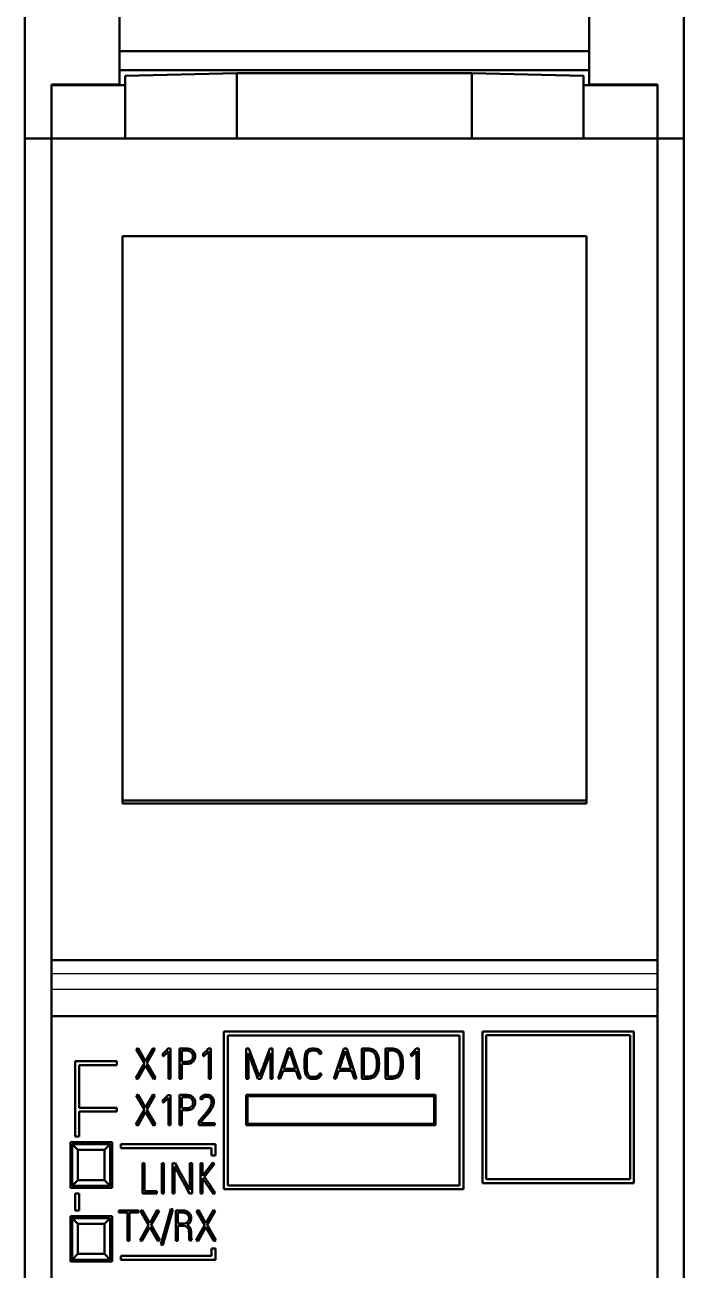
# Model space of a CAD drawing. Header units: millimetres. Extents: x 0 to 841, y 0 to 594.
# Drawn here: x 112.1 to 146.9, y 196.2 to 261.9 of the extents above; entities that cross this region are included whole.
import ezdxf

# ---------------------------------------------------------------- set-up
doc = ezdxf.new("R2010")
doc.units = ezdxf.units.MM
doc.layers.add('1', color=7, linetype='Continuous')

msp = doc.modelspace()

# ---------------------------------------------------------------- linework, layer by layer
at = {"layer": '1', "color": 7, "linetype": 'Continuous', "lineweight": 50}
for p, q in [((117.08, 269.647), (117.08, 260.516)), ((141.88, 269.647), (141.88, 260.516)), ((112.08, 255.916), (112.08, 263.516)), ((146.88, 255.916), (146.88, 263.516)), ((117.08, 260.516), (117.08, 259.516)), ((141.88, 260.516), (117.08, 260.516)), ((141.88, 260.516), (141.88, 259.516)), ((141.88, 259.516), (117.08, 259.516)), ((117.08, 259.516), (117.08, 258.768)), ((117.375, 259.212), (123.275, 259.365)), ((117.375, 255.916), (117.375, 259.212)), ((123.275, 259.365), (123.275, 255.916)), ((135.685, 259.365), (123.275, 259.365)), ((135.685, 255.916), (135.685, 259.365)), ((135.685, 259.365), (141.585, 259.212)), ((141.585, 259.212), (141.585, 255.916)), ((141.88, 259.516), (141.88, 258.768)), ((113.48, 258.768), (113.48, 255.916)), ((117.08, 258.768), (113.48, 258.768)), ((117.375, 258.729), (113.48, 258.729)), ((145.48, 258.729), (141.585, 258.729)), ((145.48, 258.768), (141.88, 258.768)), ((145.48, 258.768), (145.48, 255.916)), ((112.08, 194.792), (112.08, 255.916)), ((113.48, 255.916), (112.08, 255.916)), ((113.48, 212.532), (113.48, 255.916)), ((145.48, 255.916), (113.48, 255.916)), ((145.48, 212.532), (145.48, 255.916)), ((146.88, 255.916), (145.48, 255.916)), ((146.88, 194.792), (146.88, 255.916)), ((117.23, 250.748), (117.23, 220.966)), ((141.73, 250.748), (117.23, 250.748)), ((141.73, 250.748), (141.73, 220.966)), ((117.23, 220.966), (117.23, 220.807)), ((141.73, 220.966), (117.23, 220.966)), ((141.73, 220.966), (141.73, 220.807)), ((141.73, 220.807), (117.23, 220.807)), ((145.48, 212.532), (113.48, 212.532)), ((113.48, 211.807), (113.48, 212.532)), ((145.48, 211.807), (145.48, 212.532)), ((146.88, 212.579), (146.893, 212.579)), ((146.88, 212.12), (146.893, 212.12)), ((113.48, 209.568), (113.48, 210.977)), ((145.48, 209.568), (145.48, 210.977)), ((113.48, 195.716), (113.48, 209.568)), ((145.48, 209.568), (113.48, 209.568)), ((145.48, 195.716), (145.48, 209.568)), ((122.589, 208.756), (122.589, 200.436)), ((135.24, 208.756), (122.589, 208.756)), ((122.789, 208.556), (122.789, 208.556)), ((135.035, 208.556), (122.789, 208.556)), ((122.789, 208.556), (135.035, 208.556)), ((122.789, 200.634), (122.789, 208.556)), ((135.035, 208.556), (135.035, 208.556)), ((135.035, 208.556), (135.035, 200.634)), ((135.24, 200.436), (135.24, 208.756)), ((136.239, 208.761), (136.239, 200.761)), ((144.239, 208.761), (136.239, 208.761)), ((136.439, 208.561), (136.439, 208.561)), ((144.039, 208.561), (136.439, 208.561)), ((136.439, 208.561), (144.039, 208.561)), ((136.439, 200.961), (136.439, 208.561)), ((144.039, 208.561), (144.039, 208.561)), ((144.039, 208.561), (144.039, 200.961)), ((144.239, 200.761), (144.239, 208.761)), ((118.054, 207.89), (117.958, 207.835)), ((118.391, 207.087), (117.958, 207.835)), ((117.958, 207.835), (117.958, 207.835)), ((117.958, 207.835), (118.391, 207.087)), ((118.453, 207.198), (118.054, 207.89)), ((118.846, 207.89), (118.453, 207.198)), ((118.946, 207.835), (118.52, 207.085)), ((118.52, 207.085), (118.946, 207.835)), ((118.946, 207.835), (118.846, 207.89)), ((118.946, 207.835), (118.946, 207.835)), ((119.634, 207.857), (119.618, 207.839)), ((119.774, 207.857), (119.634, 207.857)), ((119.774, 206.263), (119.774, 207.857)), ((120.253, 207.866), (120.253, 206.266)), ((120.366, 207.165), (120.366, 207.753)), ((121.764, 207.857), (121.749, 207.839)), ((121.904, 207.857), (121.764, 207.857)), ((121.904, 206.263), (121.904, 207.857)), ((123.913, 207.866), (123.771, 207.866)), ((123.771, 207.866), (123.771, 206.266)), ((125.158, 207.866), (125.013, 207.866)), ((125.158, 206.266), (125.158, 207.866)), ((125.99, 207.868), (125.46, 206.29)), ((126.132, 207.868), (125.99, 207.868)), ((126.649, 206.29), (126.132, 207.868)), ((128.93, 207.868), (128.4, 206.29)), ((129.073, 207.868), (128.93, 207.868)), ((129.59, 206.29), (129.073, 207.868)), ((130.111, 207.873), (129.867, 207.87)), ((129.867, 207.87), (129.867, 206.277)), ((129.98, 206.381), (129.98, 207.757)), ((131.372, 207.873), (131.128, 207.87)), ((131.128, 207.87), (131.128, 206.277)), ((131.241, 206.381), (131.241, 207.757)), ((132.737, 207.857), (132.721, 207.839)), ((132.876, 207.857), (132.737, 207.857)), ((132.876, 206.263), (132.876, 207.857)), ((116.939, 207.191), (114.739, 207.191)), ((114.739, 207.191), (114.739, 203.211)), ((116.939, 206.991), (116.939, 207.191)), ((119.365, 207.575), (119.352, 207.571)), ((119.352, 207.571), (119.365, 207.575)), ((119.352, 207.571), (119.352, 207.571)), ((119.365, 207.575), (119.365, 207.575)), ((119.365, 207.575), (119.372, 207.462)), ((119.395, 207.466), (119.395, 207.466)), ((119.663, 207.719), (119.663, 206.263)), ((121.074, 207.449), (121.074, 207.449)), ((121.496, 207.575), (121.483, 207.571)), ((121.483, 207.571), (121.496, 207.575)), ((121.483, 207.571), (121.483, 207.571)), ((121.496, 207.575), (121.496, 207.575)), ((121.496, 207.575), (121.503, 207.462)), ((121.526, 207.466), (121.526, 207.466)), ((121.793, 207.719), (121.793, 206.263)), ((123.884, 206.266), (123.884, 207.617)), ((125.045, 207.622), (125.045, 206.266)), ((126.021, 207.605), (126.021, 207.605)), ((126.061, 207.726), (126.061, 207.726)), ((126.849, 207.3), (126.849, 207.3)), ((127.752, 207.588), (127.643, 207.562)), ((127.643, 207.562), (127.752, 207.588)), ((127.643, 207.562), (127.643, 207.562)), ((127.752, 207.588), (127.752, 207.588)), ((128.962, 207.605), (128.962, 207.605)), ((129.002, 207.726), (129.002, 207.726)), ((132.468, 207.575), (132.455, 207.571)), ((132.455, 207.571), (132.468, 207.575)), ((132.455, 207.571), (132.455, 207.571)), ((132.468, 207.575), (132.468, 207.575)), ((132.468, 207.575), (132.475, 207.462)), ((132.498, 207.466), (132.498, 207.466)), ((132.766, 207.719), (132.766, 206.263)), ((114.939, 206.991), (114.939, 206.991)), ((116.939, 206.991), (114.939, 206.991)), ((114.939, 204.733), (114.939, 206.991)), ((114.939, 206.991), (116.939, 206.991)), ((116.939, 206.991), (116.939, 206.991)), ((118.391, 207.087), (117.941, 206.295)), ((118.456, 206.974), (118.038, 206.239)), ((118.038, 206.239), (118.456, 206.974)), ((118.881, 206.239), (118.456, 206.974)), ((118.456, 206.974), (118.881, 206.239)), ((118.456, 206.974), (118.456, 206.974)), ((118.979, 206.295), (118.52, 207.085)), ((120.366, 206.266), (120.366, 207.051)), ((125.713, 206.687), (125.566, 206.255)), ((125.566, 206.255), (125.713, 206.687)), ((126.398, 206.687), (125.713, 206.687)), ((125.713, 206.687), (125.713, 206.687)), ((125.713, 206.687), (126.398, 206.687)), ((126.361, 206.8), (125.75, 206.8)), ((126.398, 206.687), (126.398, 206.687)), ((127.75, 206.519), (127.645, 206.556)), ((127.75, 206.519), (127.75, 206.519)), ((128.653, 206.687), (128.507, 206.255)), ((128.507, 206.255), (128.653, 206.687)), ((129.339, 206.687), (128.653, 206.687)), ((128.653, 206.687), (128.653, 206.687)), ((128.653, 206.687), (129.339, 206.687)), ((129.301, 206.8), (128.691, 206.8)), ((129.339, 206.687), (129.339, 206.687)), ((130.781, 207.038), (130.781, 207.038)), ((132.042, 207.038), (132.042, 207.038)), ((118.038, 206.239), (117.941, 206.295)), ((117.941, 206.295), (117.941, 206.295)), ((117.941, 206.295), (118.038, 206.239)), ((118.038, 206.239), (118.038, 206.239)), ((118.979, 206.295), (118.881, 206.239)), ((118.881, 206.239), (118.979, 206.295)), ((118.881, 206.239), (118.881, 206.239)), ((118.979, 206.295), (118.979, 206.295)), ((119.774, 206.263), (119.663, 206.263)), ((119.663, 206.263), (119.663, 206.263)), ((119.663, 206.263), (119.774, 206.263)), ((119.774, 206.263), (119.774, 206.263)), ((120.253, 206.266), (120.253, 206.266)), ((120.366, 206.266), (120.253, 206.266)), ((120.253, 206.266), (120.366, 206.266)), ((120.366, 206.266), (120.366, 206.266)), ((121.793, 206.263), (121.793, 206.263)), ((121.904, 206.263), (121.793, 206.263)), ((121.793, 206.263), (121.904, 206.263)), ((121.904, 206.263), (121.904, 206.263)), ((123.771, 206.266), (123.771, 206.266)), ((123.884, 206.266), (123.771, 206.266)), ((123.771, 206.266), (123.884, 206.266)), ((123.884, 206.266), (123.884, 206.266)), ((124.541, 206.266), (124.379, 206.266)), ((124.379, 206.266), (124.541, 206.266)), ((124.379, 206.266), (124.379, 206.266)), ((124.541, 206.266), (124.541, 206.266)), ((125.045, 206.266), (125.045, 206.266)), ((125.158, 206.266), (125.045, 206.266)), ((125.045, 206.266), (125.158, 206.266)), ((125.158, 206.266), (125.158, 206.266)), ((125.566, 206.255), (125.46, 206.29)), ((125.46, 206.29), (125.46, 206.29)), ((125.46, 206.29), (125.566, 206.255)), ((125.566, 206.255), (125.566, 206.255)), ((126.649, 206.29), (126.541, 206.255)), ((126.541, 206.255), (126.649, 206.29)), ((126.541, 206.255), (126.541, 206.255)), ((126.649, 206.29), (126.649, 206.29)), ((128.507, 206.255), (128.4, 206.29)), ((128.4, 206.29), (128.4, 206.29)), ((128.4, 206.29), (128.507, 206.255)), ((128.507, 206.255), (128.507, 206.255)), ((129.59, 206.29), (129.481, 206.255)), ((129.481, 206.255), (129.59, 206.29)), ((129.481, 206.255), (129.481, 206.255)), ((129.59, 206.29), (129.59, 206.29)), ((129.961, 206.268), (129.961, 206.268)), ((130.486, 206.334), (130.486, 206.334)), ((131.222, 206.268), (131.222, 206.268)), ((131.747, 206.334), (131.747, 206.334)), ((132.766, 206.263), (132.766, 206.263)), ((132.876, 206.263), (132.766, 206.263)), ((132.766, 206.263), (132.876, 206.263)), ((132.876, 206.263), (132.876, 206.263)), ((118.054, 205.44), (117.958, 205.385)), ((118.391, 204.637), (117.958, 205.385)), ((117.958, 205.385), (117.958, 205.385)), ((117.958, 205.385), (118.391, 204.637)), ((118.453, 204.748), (118.054, 205.44)), ((118.846, 205.44), (118.453, 204.748)), ((118.946, 205.385), (118.52, 204.635)), ((118.52, 204.635), (118.946, 205.385)), ((118.946, 205.385), (118.846, 205.44)), ((118.946, 205.385), (118.946, 205.385)), ((119.365, 205.125), (119.352, 205.121)), ((119.352, 205.121), (119.365, 205.125)), ((119.352, 205.121), (119.352, 205.121)), ((119.365, 205.125), (119.365, 205.125)), ((119.365, 205.125), (119.372, 205.012)), ((119.634, 205.407), (119.618, 205.389)), ((119.774, 205.407), (119.634, 205.407)), ((119.663, 205.269), (119.663, 203.813)), ((119.774, 203.813), (119.774, 205.407)), ((120.253, 205.416), (120.253, 203.816)), ((120.366, 204.715), (120.366, 205.303)), ((121.427, 205.167), (121.327, 205.218)), ((121.327, 205.218), (121.327, 205.218)), ((121.327, 205.218), (121.427, 205.167)), ((121.427, 205.167), (121.427, 205.167)), ((133.769, 205.421), (123.769, 205.421)), ((123.769, 205.421), (123.769, 203.811)), ((123.839, 205.351), (123.839, 205.351)), ((133.699, 205.351), (123.839, 205.351)), ((123.839, 205.351), (133.699, 205.351)), ((123.839, 203.881), (123.839, 205.351)), ((133.699, 205.351), (133.699, 205.351)), ((133.699, 205.351), (133.699, 203.881)), ((133.769, 203.811), (133.769, 205.421)), ((116.939, 204.733), (114.939, 204.733)), ((114.939, 204.535), (114.939, 204.535)), ((116.939, 204.535), (114.939, 204.535)), ((114.939, 204.535), (116.939, 204.535)), ((114.939, 203.211), (114.939, 204.535)), ((116.939, 204.535), (116.939, 204.733)), ((116.939, 204.535), (116.939, 204.535)), ((118.391, 204.637), (117.941, 203.845)), ((118.456, 204.524), (118.038, 203.789)), ((118.038, 203.789), (118.456, 204.524)), ((118.881, 203.789), (118.456, 204.524)), ((118.456, 204.524), (118.881, 203.789)), ((118.456, 204.524), (118.456, 204.524)), ((118.979, 203.845), (118.52, 204.635)), ((119.395, 205.016), (119.395, 205.016)), ((120.366, 203.816), (120.366, 204.601)), ((121.074, 204.999), (121.074, 204.999)), ((122.015, 204.823), (122.015, 204.823)), ((122.053, 205.038), (122.053, 205.038)), ((118.038, 203.789), (117.941, 203.845)), ((117.941, 203.845), (117.941, 203.845)), ((117.941, 203.845), (118.038, 203.789)), ((118.979, 203.845), (118.881, 203.789)), ((118.881, 203.789), (118.979, 203.845)), ((118.979, 203.845), (118.979, 203.845)), ((119.663, 203.813), (119.663, 203.813)), ((119.774, 203.813), (119.663, 203.813)), ((119.663, 203.813), (119.774, 203.813)), ((119.774, 203.813), (119.774, 203.813)), ((120.366, 203.816), (120.253, 203.816)), ((120.253, 203.816), (120.253, 203.816)), ((120.253, 203.816), (120.366, 203.816)), ((120.366, 203.816), (120.366, 203.816)), ((121.28, 204.035), (121.267, 204.02)), ((121.267, 204.02), (121.267, 203.816)), ((121.267, 203.816), (121.267, 203.816)), ((122.119, 203.816), (121.267, 203.816)), ((121.267, 203.816), (122.119, 203.816)), ((121.378, 203.927), (121.378, 203.98)), ((122.119, 203.927), (121.378, 203.927)), ((122.119, 203.816), (122.119, 203.927)), ((122.119, 203.816), (122.119, 203.816)), ((133.769, 203.811), (123.769, 203.811)), ((123.769, 203.811), (123.769, 203.811)), ((123.769, 203.811), (133.769, 203.811)), ((133.699, 203.881), (123.839, 203.881)), ((133.769, 203.811), (133.769, 203.811)), ((114.739, 203.211), (114.739, 203.211)), ((114.939, 203.211), (114.739, 203.211)), ((114.739, 203.211), (114.939, 203.211)), ((114.939, 203.211), (114.939, 203.211)), ((118.038, 203.789), (118.038, 203.789)), ((118.881, 203.789), (118.881, 203.789)), ((114.48, 202.916), (116.68, 202.916)), ((114.48, 200.516), (114.48, 202.916)), ((114.58, 200.616), (114.58, 202.816)), ((116.58, 202.816), (114.58, 202.816)), ((114.58, 202.816), (114.88, 202.516)), ((114.88, 202.516), (114.88, 200.916)), ((114.88, 202.516), (116.28, 202.516)), ((116.28, 202.516), (116.58, 202.816)), ((116.28, 200.916), (116.28, 202.516)), ((116.58, 202.816), (116.58, 200.616)), ((116.68, 202.916), (116.68, 200.516)), ((122.139, 202.821), (117.139, 202.821)), ((117.139, 202.821), (117.139, 202.611)), ((117.139, 202.611), (117.139, 202.611)), ((121.94, 202.611), (117.139, 202.611)), ((117.139, 202.611), (121.94, 202.611)), ((121.94, 202.611), (121.94, 202.611)), ((121.94, 202.611), (121.94, 202.214)), ((122.139, 202.214), (122.139, 202.821)), ((122.01, 201.845), (121.466, 201.137)), ((122.139, 202.214), (121.94, 202.214)), ((121.94, 202.214), (121.94, 202.214)), ((121.94, 202.214), (122.139, 202.214)), ((122.099, 201.778), (122.01, 201.845)), ((122.139, 202.214), (122.139, 202.214)), ((118.291, 201.813), (118.291, 200.216)), ((118.404, 201.813), (118.291, 201.813)), ((118.404, 200.329), (118.404, 201.813)), ((119.416, 201.811), (119.305, 201.811)), ((119.305, 201.811), (119.305, 200.216)), ((119.416, 200.216), (119.416, 201.811)), ((120.013, 201.816), (119.869, 201.816)), ((119.869, 201.816), (119.869, 200.216)), ((119.979, 200.216), (119.979, 201.636)), ((120.909, 201.816), (120.796, 201.816)), ((120.796, 201.816), (120.796, 200.4)), ((120.909, 200.216), (120.909, 201.816)), ((121.466, 201.811), (121.353, 201.811)), ((121.353, 201.811), (121.353, 200.216)), ((121.466, 201.137), (121.466, 201.811)), ((122.099, 201.778), (121.566, 201.081)), ((121.566, 201.081), (122.099, 201.778)), ((122.099, 201.778), (122.099, 201.778)), ((114.88, 200.916), (114.58, 200.616)), ((116.58, 200.616), (114.58, 200.616)), ((114.88, 200.916), (116.28, 200.916)), ((116.58, 200.616), (116.28, 200.916)), ((121.466, 200.216), (121.466, 201.026)), ((122.034, 200.183), (121.466, 201.026)), ((121.466, 201.026), (122.034, 200.183)), ((121.466, 201.026), (121.466, 201.026)), ((135.035, 200.634), (122.789, 200.634)), ((136.239, 200.761), (136.239, 200.761)), ((144.239, 200.761), (136.239, 200.761)), ((136.239, 200.761), (144.239, 200.761)), ((144.039, 200.961), (136.439, 200.961)), ((144.239, 200.761), (144.239, 200.761)), ((116.68, 200.516), (114.48, 200.516)), ((114.939, 200.215), (114.739, 200.215)), ((114.739, 200.215), (114.739, 199.316)), ((114.939, 199.316), (114.939, 200.215)), ((118.291, 200.216), (118.291, 200.216)), ((119.039, 200.216), (118.291, 200.216)), ((118.291, 200.216), (119.039, 200.216)), ((119.039, 200.329), (118.404, 200.329)), ((119.039, 200.216), (119.039, 200.329)), ((119.039, 200.216), (119.039, 200.216)), ((119.416, 200.216), (119.305, 200.216)), ((119.305, 200.216), (119.416, 200.216)), ((119.305, 200.216), (119.305, 200.216)), ((119.416, 200.216), (119.416, 200.216)), ((119.979, 200.216), (119.869, 200.216)), ((119.869, 200.216), (119.869, 200.216)), ((119.869, 200.216), (119.979, 200.216)), ((119.979, 200.216), (119.979, 200.216)), ((120.909, 200.216), (120.77, 200.216)), ((120.77, 200.216), (120.909, 200.216)), ((120.77, 200.216), (120.77, 200.216)), ((120.909, 200.216), (120.909, 200.216)), ((121.353, 200.216), (121.353, 200.216)), ((121.466, 200.216), (121.353, 200.216)), ((121.353, 200.216), (121.466, 200.216)), ((121.466, 200.216), (121.466, 200.216)), ((122.127, 200.247), (122.034, 200.183)), ((122.034, 200.183), (122.127, 200.247)), ((122.034, 200.183), (122.034, 200.183)), ((122.127, 200.247), (122.127, 200.247)), ((135.24, 200.436), (122.589, 200.436)), ((122.589, 200.436), (135.24, 200.436)), ((122.589, 200.436), (122.589, 200.436)), ((135.24, 200.436), (135.24, 200.436)), ((114.939, 199.316), (114.739, 199.316)), ((114.739, 199.316), (114.939, 199.316)), ((114.739, 199.316), (114.739, 199.316)), ((114.939, 199.316), (114.939, 199.316)), ((118.086, 199.313), (117.041, 199.313)), ((117.041, 199.313), (117.041, 199.2)), ((118.086, 199.2), (118.086, 199.313)), ((118.275, 199.34), (118.179, 199.285)), ((118.612, 198.537), (118.179, 199.285)), ((118.179, 199.285), (118.179, 199.285)), ((118.179, 199.285), (118.612, 198.537)), ((118.674, 198.648), (118.275, 199.34)), ((119.067, 199.34), (118.674, 198.648)), ((119.167, 199.285), (118.741, 198.535)), ((118.741, 198.535), (119.167, 199.285)), ((119.167, 199.285), (119.067, 199.34)), ((119.167, 199.285), (119.167, 199.285)), ((119.793, 199.393), (119.253, 197.518)), ((119.901, 199.362), (119.362, 197.487)), ((119.362, 197.487), (119.901, 199.362)), ((119.901, 199.362), (119.793, 199.393)), ((119.901, 199.362), (119.901, 199.362)), ((120.043, 199.316), (120.043, 197.716)), ((120.156, 198.617), (120.156, 199.203)), ((121.24, 199.34), (121.144, 199.285)), ((121.577, 198.537), (121.144, 199.285)), ((121.144, 199.285), (121.144, 199.285)), ((121.144, 199.285), (121.577, 198.537)), ((121.639, 198.648), (121.24, 199.34)), ((122.032, 199.34), (121.639, 198.648)), ((122.132, 199.285), (121.706, 198.535)), ((121.706, 198.535), (122.132, 199.285)), ((122.132, 199.285), (122.032, 199.34)), ((122.132, 199.285), (122.132, 199.285)), ((114.48, 196.616), (114.48, 199.016)), ((114.48, 199.016), (116.68, 199.016)), ((114.58, 196.716), (114.58, 198.916)), ((116.58, 198.916), (114.58, 198.916)), ((114.58, 198.916), (114.88, 198.616)), ((114.88, 198.616), (114.88, 197.016)), ((114.88, 198.616), (116.28, 198.616)), ((116.28, 198.616), (116.58, 198.916)), ((116.28, 197.016), (116.28, 198.616)), ((116.58, 198.916), (116.58, 196.716)), ((116.68, 199.016), (116.68, 196.616)), ((117.498, 199.2), (117.041, 199.2)), ((117.041, 199.2), (117.041, 199.2)), ((117.041, 199.2), (117.498, 199.2)), ((117.498, 199.2), (117.498, 199.2)), ((117.498, 199.2), (117.498, 197.716)), ((117.611, 199.2), (117.611, 199.2)), ((118.086, 199.2), (117.611, 199.2)), ((117.611, 199.2), (118.086, 199.2)), ((117.611, 197.716), (117.611, 199.2)), ((118.086, 199.2), (118.086, 199.2)), ((120.864, 198.901), (120.864, 198.901)), ((118.612, 198.537), (118.161, 197.745)), ((118.676, 198.424), (118.259, 197.689)), ((118.259, 197.689), (118.676, 198.424)), ((119.102, 197.689), (118.676, 198.424)), ((118.676, 198.424), (119.102, 197.689)), ((118.676, 198.424), (118.676, 198.424)), ((119.2, 197.745), (118.741, 198.535)), ((120.156, 197.716), (120.156, 198.504)), ((120.751, 197.964), (120.749, 197.944)), ((120.749, 197.944), (120.749, 197.944)), ((120.862, 198.038), (120.862, 198.038)), ((121.577, 198.537), (121.126, 197.745)), ((121.641, 198.424), (121.224, 197.689)), ((121.224, 197.689), (121.641, 198.424)), ((122.067, 197.689), (121.641, 198.424)), ((121.641, 198.424), (121.641, 198.424)), ((121.641, 198.424), (122.067, 197.689)), ((122.165, 197.745), (121.706, 198.535)), ((117.498, 197.716), (117.498, 197.716)), ((117.611, 197.716), (117.498, 197.716)), ((117.498, 197.716), (117.611, 197.716)), ((117.611, 197.716), (117.611, 197.716)), ((118.259, 197.689), (118.161, 197.745)), ((118.161, 197.745), (118.161, 197.745)), ((118.161, 197.745), (118.259, 197.689)), ((118.259, 197.689), (118.259, 197.689)), ((119.2, 197.745), (119.102, 197.689)), ((119.102, 197.689), (119.2, 197.745)), ((119.102, 197.689), (119.102, 197.689)), ((119.2, 197.745), (119.2, 197.745)), ((119.362, 197.487), (119.253, 197.518)), ((119.253, 197.518), (119.362, 197.487)), ((119.253, 197.518), (119.253, 197.518)), ((119.362, 197.487), (119.362, 197.487)), ((120.043, 197.716), (120.043, 197.716)), ((120.156, 197.716), (120.043, 197.716)), ((120.043, 197.716), (120.156, 197.716)), ((120.156, 197.716), (120.156, 197.716)), ((120.898, 197.745), (120.793, 197.705)), ((120.793, 197.705), (120.898, 197.745)), ((120.793, 197.705), (120.793, 197.705)), ((120.898, 197.745), (120.898, 197.745)), ((121.224, 197.689), (121.126, 197.745)), ((121.126, 197.745), (121.126, 197.745)), ((121.126, 197.745), (121.224, 197.689)), ((121.224, 197.689), (121.224, 197.689)), ((122.139, 197.311), (121.939, 197.311)), ((121.939, 197.311), (121.939, 196.917)), ((122.165, 197.745), (122.067, 197.689)), ((122.067, 197.689), (122.165, 197.745)), ((122.067, 197.689), (122.067, 197.689)), ((122.139, 196.713), (122.139, 197.311)), ((122.165, 197.745), (122.165, 197.745)), ((116.68, 196.616), (114.48, 196.616)), ((114.88, 197.016), (114.58, 196.716)), ((116.58, 196.716), (114.58, 196.716)), ((114.88, 197.016), (116.28, 197.016)), ((116.58, 196.716), (116.28, 197.016)), ((121.939, 196.917), (117.139, 196.917)), ((117.139, 196.917), (117.139, 196.713)), ((117.139, 196.713), (117.139, 196.713)), ((122.139, 196.713), (117.139, 196.713)), ((117.139, 196.713), (122.139, 196.713)), ((122.139, 196.713), (122.139, 196.713))]:
    msp.add_line(p, q, dxfattribs=at)
at = {"layer": '1', "color": 7, "linetype": 'Continuous', "lineweight": 25}
for p, q in [((145.48, 211.807), (113.48, 211.807)), ((145.48, 210.977), (113.48, 210.977))]:
    msp.add_line(p, q, dxfattribs=at)
at = {"layer": '1', "color": 7, "linetype": 'Continuous', "lineweight": 50}
for points in [[(113.48, 210.977), (113.48, 211.615), (113.48, 211.807)], [(145.48, 210.977), (145.48, 211.615), (145.48, 211.807)]]:
    msp.add_rational_spline(points, [0.553573576315, 0.446426423685, 0.553573576315], degree=2, dxfattribs=at)
for points, knots in [([(119.618, 207.839), (119.592, 207.809), (119.564, 207.78), (119.508, 207.719), (119.482, 207.691), (119.433, 207.641), (119.411, 207.62), (119.373, 207.586), (119.36, 207.575), (119.352, 207.571)], [0, 0, 0, 0, 0.246301, 0.246301, 0.49535, 0.49535, 0.747675, 0.747675, 1, 1, 1, 1]), ([(120.818, 207.829), (120.761, 207.853), (120.696, 207.866), (120.499, 207.866), (120.376, 207.866), (120.253, 207.866)], [0, 0, 0, 0, 0.376445, 0.376445, 1, 1, 1, 1]), ([(120.366, 207.051), (120.451, 207.051), (120.536, 207.051), (120.762, 207.051), (120.875, 207.092), (120.997, 207.21), (121.026, 207.253), (121.065, 207.347), (121.074, 207.397), (121.074, 207.5), (121.065, 207.551), (121.026, 207.65), (120.998, 207.694), (120.922, 207.773), (120.875, 207.805), (120.818, 207.829)], [0, 0, 0, 0, 0.155477, 0.155477, 0.412756, 0.412756, 0.530021, 0.530021, 0.647981, 0.647981, 0.765204, 0.765204, 0.883097, 0.883097, 1, 1, 1, 1]), ([(120.366, 207.753), (120.451, 207.753), (120.536, 207.753), (120.678, 207.753), (120.727, 207.744), (120.811, 207.708), (120.847, 207.685), (120.905, 207.627), (120.926, 207.595), (120.954, 207.522), (120.961, 207.485), (120.961, 207.413), (120.955, 207.378), (120.928, 207.31), (120.907, 207.28), (120.851, 207.227), (120.816, 207.205), (120.731, 207.173), (120.681, 207.165), (120.536, 207.165), (120.451, 207.165), (120.366, 207.165)], [0, 0, 0, 0, 0.138437, 0.138437, 0.229965, 0.229965, 0.322093, 0.322093, 0.414221, 0.414221, 0.507071, 0.507071, 0.597457, 0.597457, 0.688595, 0.688595, 0.779179, 0.779179, 0.869764, 0.869764, 1, 1, 1, 1]), ([(120.961, 207.449), (120.961, 207.486), (120.954, 207.522), (120.926, 207.595), (120.905, 207.627), (120.847, 207.685), (120.811, 207.708), (120.727, 207.744), (120.678, 207.753), (120.536, 207.753), (120.451, 207.753), (120.366, 207.753)], [0, 0, 0, 0, 0.182441, 0.182441, 0.364277, 0.364277, 0.546113, 0.546113, 0.726763, 0.726763, 1, 1, 1, 1]), ([(121.749, 207.839), (121.722, 207.809), (121.695, 207.78), (121.639, 207.719), (121.613, 207.691), (121.564, 207.641), (121.542, 207.62), (121.503, 207.586), (121.49, 207.575), (121.483, 207.571)], [0, 0, 0, 0, 0.246301, 0.246301, 0.49535, 0.49535, 0.747675, 0.747675, 1, 1, 1, 1]), ([(125.013, 207.866), (124.916, 207.599), (124.827, 207.361), (124.713, 207.057), (124.68, 206.967), (124.615, 206.791), (124.585, 206.712), (124.532, 206.57), (124.51, 206.51), (124.476, 206.416), (124.466, 206.388), (124.463, 206.379)], [0, 0, 0, 0, 0.366939, 0.366939, 0.5256, 0.5256, 0.683745, 0.683745, 0.842527, 0.842527, 1, 1, 1, 1]), ([(127.645, 206.556), (127.631, 206.513), (127.611, 206.479), (127.564, 206.429), (127.539, 206.41), (127.484, 206.383), (127.455, 206.375), (127.396, 206.367), (127.368, 206.365), (127.298, 206.365), (127.254, 206.368), (127.164, 206.378), (127.123, 206.397), (127.049, 206.462), (127.019, 206.513), (126.974, 206.653), (126.962, 206.751), (126.962, 207.019), (126.962, 207.159), (126.962, 207.4), (126.971, 207.481), (127.008, 207.602), (127.034, 207.649), (127.102, 207.714), (127.143, 207.735), (127.238, 207.756), (127.29, 207.761), (127.435, 207.761), (127.502, 207.745), (127.595, 207.682), (127.627, 207.631), (127.643, 207.562)], [0, 0, 0, 0, 0.047502, 0.047502, 0.095003, 0.095003, 0.142505, 0.142505, 0.190007, 0.190007, 0.266473, 0.266473, 0.342939, 0.342939, 0.419026, 0.419026, 0.49522, 0.49522, 0.579253, 0.579253, 0.639314, 0.639314, 0.699374, 0.699374, 0.759136, 0.759136, 0.81929, 0.81929, 0.90986, 0.90986, 1, 1, 1, 1]), ([(127.752, 207.588), (127.709, 207.779), (127.574, 207.874), (127.178, 207.874), (127.052, 207.829), (126.971, 207.739)], [0, 0, 0, 0, 0.57096, 0.57096, 1, 1, 1, 1]), ([(129.98, 207.757), (130.039, 207.757), (130.097, 207.757), (130.195, 207.757), (130.235, 207.755), (130.311, 207.748), (130.345, 207.741), (130.375, 207.73)], [0, 0, 0, 0, 0.421983, 0.421983, 0.710873, 0.710873, 1, 1, 1, 1]), ([(130.375, 207.73), (130.345, 207.741), (130.311, 207.748), (130.235, 207.755), (130.195, 207.757), (130.097, 207.757), (130.039, 207.757), (129.98, 207.757)], [0, 0, 0, 0, 0.289127, 0.289127, 0.578017, 0.578017, 1, 1, 1, 1]), ([(130.486, 206.334), (130.541, 206.36), (130.587, 206.398), (130.662, 206.5), (130.693, 206.558), (130.739, 206.688), (130.755, 206.757), (130.776, 206.9), (130.781, 206.97), (130.781, 207.072), (130.78, 207.112), (130.777, 207.205), (130.773, 207.255), (130.76, 207.358), (130.749, 207.411), (130.72, 207.519), (130.699, 207.57), (130.644, 207.666), (130.609, 207.71), (130.525, 207.786), (130.473, 207.816), (130.368, 207.851), (130.32, 207.861), (130.267, 207.866)], [0, 0, 0, 0, 0.13708, 0.13708, 0.27416, 0.27416, 0.411026, 0.411026, 0.548501, 0.548501, 0.616583, 0.616583, 0.684179, 0.684179, 0.751412, 0.751412, 0.818749, 0.818749, 0.886085, 0.886085, 0.953398, 0.953398, 1, 1, 1, 1]), ([(131.241, 207.757), (131.299, 207.757), (131.358, 207.757), (131.456, 207.757), (131.495, 207.755), (131.572, 207.748), (131.606, 207.741), (131.636, 207.73)], [0, 0, 0, 0, 0.421983, 0.421983, 0.710873, 0.710873, 1, 1, 1, 1]), ([(131.636, 207.73), (131.606, 207.741), (131.572, 207.748), (131.495, 207.755), (131.456, 207.757), (131.358, 207.757), (131.299, 207.757), (131.241, 207.757)], [0, 0, 0, 0, 0.289127, 0.289127, 0.578017, 0.578017, 1, 1, 1, 1]), ([(131.747, 206.334), (131.801, 206.36), (131.848, 206.398), (131.923, 206.5), (131.953, 206.558), (131.999, 206.688), (132.016, 206.757), (132.037, 206.9), (132.042, 206.97), (132.042, 207.072), (132.041, 207.112), (132.038, 207.205), (132.034, 207.255), (132.021, 207.358), (132.01, 207.411), (131.981, 207.519), (131.959, 207.57), (131.905, 207.666), (131.87, 207.71), (131.785, 207.786), (131.733, 207.816), (131.628, 207.851), (131.581, 207.861), (131.528, 207.866)], [0, 0, 0, 0, 0.13708, 0.13708, 0.27416, 0.27416, 0.411026, 0.411026, 0.548501, 0.548501, 0.616583, 0.616583, 0.684179, 0.684179, 0.751412, 0.751412, 0.818749, 0.818749, 0.886085, 0.886085, 0.953398, 0.953398, 1, 1, 1, 1]), ([(132.721, 207.839), (132.695, 207.809), (132.667, 207.78), (132.611, 207.719), (132.585, 207.691), (132.536, 207.641), (132.514, 207.62), (132.476, 207.586), (132.462, 207.575), (132.455, 207.571)], [0, 0, 0, 0, 0.246301, 0.246301, 0.49535, 0.49535, 0.747675, 0.747675, 1, 1, 1, 1]), ([(119.395, 207.466), (119.405, 207.469), (119.42, 207.479), (119.462, 207.513), (119.489, 207.539), (119.559, 207.609), (119.605, 207.657), (119.663, 207.719)], [0, 0, 0, 0, 0.329547, 0.329547, 0.664773, 0.664773, 1, 1, 1, 1]), ([(121.526, 207.466), (121.536, 207.469), (121.551, 207.479), (121.592, 207.513), (121.62, 207.539), (121.689, 207.609), (121.736, 207.657), (121.793, 207.719)], [0, 0, 0, 0, 0.329547, 0.329547, 0.664773, 0.664773, 1, 1, 1, 1]), ([(123.884, 207.617), (123.895, 207.583), (123.912, 207.538), (123.953, 207.425), (123.977, 207.363), (124.028, 207.224), (124.055, 207.15), (124.112, 206.995), (124.14, 206.918), (124.234, 206.664), (124.303, 206.471), (124.379, 206.266)], [0, 0, 0, 0, 0.156708, 0.156708, 0.313709, 0.313709, 0.47095, 0.47095, 0.627981, 0.627981, 1, 1, 1, 1]), ([(124.463, 206.379), (124.458, 206.388), (124.447, 206.416), (124.412, 206.511), (124.39, 206.57), (124.337, 206.712), (124.307, 206.791), (124.242, 206.967), (124.209, 207.057), (124.177, 207.149)], [0, 0, 0, 0, 0.248747, 0.248747, 0.499563, 0.499563, 0.749374, 0.749374, 1, 1, 1, 1]), ([(124.541, 206.266), (124.618, 206.474), (124.69, 206.668), (124.784, 206.924), (124.813, 207.001), (124.87, 207.157), (124.898, 207.23), (124.95, 207.369), (124.973, 207.432), (125.016, 207.545), (125.033, 207.589), (125.045, 207.622)], [0, 0, 0, 0, 0.368444, 0.368444, 0.526172, 0.526172, 0.684115, 0.684115, 0.842057, 0.842057, 1, 1, 1, 1]), ([(124.908, 207.259), (124.887, 207.202), (124.865, 207.142), (124.813, 207.001), (124.784, 206.924), (124.69, 206.668), (124.618, 206.474), (124.541, 206.266)], [0, 0, 0, 0, 0.194975, 0.194975, 0.436293, 0.436293, 1, 1, 1, 1]), ([(125.75, 206.8), (125.783, 206.898), (125.816, 206.997), (125.884, 207.2), (125.916, 207.294), (125.975, 207.467), (126, 207.542), (126.021, 207.605)], [0, 0, 0, 0, 0.332745, 0.332745, 0.665812, 0.665812, 1, 1, 1, 1]), ([(126.061, 207.726), (126.067, 207.708), (126.08, 207.668), (126.12, 207.542), (126.144, 207.467), (126.2, 207.294), (126.231, 207.2), (126.298, 206.998), (126.33, 206.898), (126.361, 206.8)], [0, 0, 0, 0, 0.249187, 0.249187, 0.49992, 0.49992, 0.750079, 0.750079, 1, 1, 1, 1]), ([(126.971, 207.739), (126.889, 207.649), (126.849, 207.502), (126.849, 207.159), (126.849, 207.019), (126.849, 206.774), (126.857, 206.687), (126.888, 206.545), (126.909, 206.486), (126.962, 206.393), (126.992, 206.358), (127.06, 206.309), (127.095, 206.291), (127.168, 206.267), (127.204, 206.26), (127.277, 206.256), (127.31, 206.255), (127.552, 206.255), (127.687, 206.343), (127.75, 206.519)], [0, 0, 0, 0, 0.120845, 0.120845, 0.204705, 0.204705, 0.266582, 0.266582, 0.328671, 0.328671, 0.39076, 0.39076, 0.45285, 0.45285, 0.515445, 0.515445, 0.577484, 0.577484, 1, 1, 1, 1]), ([(128.691, 206.8), (128.723, 206.898), (128.757, 206.997), (128.825, 207.2), (128.857, 207.294), (128.916, 207.467), (128.941, 207.542), (128.962, 207.605)], [0, 0, 0, 0, 0.332745, 0.332745, 0.665812, 0.665812, 1, 1, 1, 1]), ([(129.002, 207.726), (129.008, 207.708), (129.021, 207.668), (129.06, 207.542), (129.085, 207.467), (129.14, 207.294), (129.171, 207.2), (129.238, 206.998), (129.27, 206.898), (129.301, 206.8)], [0, 0, 0, 0, 0.249187, 0.249187, 0.49992, 0.49992, 0.750079, 0.750079, 1, 1, 1, 1]), ([(130.375, 207.73), (130.442, 207.708), (130.494, 207.673), (130.571, 207.575), (130.601, 207.519), (130.642, 207.39), (130.656, 207.321), (130.667, 207.175), (130.67, 207.103), (130.67, 206.971), (130.666, 206.909), (130.648, 206.783), (130.634, 206.724), (130.598, 206.615), (130.573, 206.567), (130.514, 206.486), (130.479, 206.456), (130.439, 206.436)], [0, 0, 0, 0, 0.132874, 0.132874, 0.265318, 0.265318, 0.397762, 0.397762, 0.530206, 0.530206, 0.648415, 0.648415, 0.766026, 0.766026, 0.883013, 0.883013, 1, 1, 1, 1]), ([(131.636, 207.73), (131.702, 207.708), (131.755, 207.673), (131.832, 207.575), (131.861, 207.519), (131.903, 207.39), (131.916, 207.321), (131.928, 207.175), (131.931, 207.103), (131.931, 206.971), (131.926, 206.909), (131.909, 206.783), (131.895, 206.724), (131.858, 206.615), (131.834, 206.567), (131.775, 206.486), (131.74, 206.456), (131.7, 206.436)], [0, 0, 0, 0, 0.132874, 0.132874, 0.265318, 0.265318, 0.397762, 0.397762, 0.530206, 0.530206, 0.648415, 0.648415, 0.766026, 0.766026, 0.883013, 0.883013, 1, 1, 1, 1]), ([(132.498, 207.466), (132.508, 207.469), (132.523, 207.479), (132.564, 207.513), (132.592, 207.539), (132.662, 207.609), (132.708, 207.657), (132.766, 207.719)], [0, 0, 0, 0, 0.329547, 0.329547, 0.664773, 0.664773, 1, 1, 1, 1]), ([(126.541, 206.255), (126.529, 206.293), (126.514, 206.335), (126.485, 206.419), (126.47, 206.465), (126.436, 206.568), (126.418, 206.625), (126.398, 206.687)], [0, 0, 0, 0, 0.373864, 0.373864, 0.686045, 0.686045, 1, 1, 1, 1]), ([(126.398, 206.687), (126.418, 206.625), (126.436, 206.568), (126.47, 206.465), (126.485, 206.419), (126.514, 206.335), (126.529, 206.293), (126.541, 206.255)], [0, 0, 0, 0, 0.313955, 0.313955, 0.626136, 0.626136, 1, 1, 1, 1]), ([(129.481, 206.255), (129.469, 206.293), (129.455, 206.335), (129.426, 206.419), (129.41, 206.465), (129.376, 206.568), (129.358, 206.625), (129.339, 206.687)], [0, 0, 0, 0, 0.373864, 0.373864, 0.686045, 0.686045, 1, 1, 1, 1]), ([(129.339, 206.687), (129.358, 206.625), (129.376, 206.568), (129.41, 206.465), (129.426, 206.419), (129.455, 206.335), (129.469, 206.293), (129.481, 206.255)], [0, 0, 0, 0, 0.313955, 0.313955, 0.626136, 0.626136, 1, 1, 1, 1]), ([(130.486, 206.334), (130.455, 206.32), (130.422, 206.308), (130.351, 206.29), (130.315, 206.283), (130.244, 206.273), (130.209, 206.269), (130.139, 206.264), (130.107, 206.263), (130.033, 206.263), (129.994, 206.265), (129.961, 206.268)], [0, 0, 0, 0, 0.180966, 0.180966, 0.361933, 0.361933, 0.544524, 0.544524, 0.727116, 0.727116, 1, 1, 1, 1]), ([(129.961, 206.268), (129.994, 206.265), (130.033, 206.263), (130.107, 206.263), (130.139, 206.264), (130.209, 206.269), (130.244, 206.273), (130.315, 206.283), (130.351, 206.29), (130.422, 206.308), (130.455, 206.32), (130.486, 206.334)], [0, 0, 0, 0, 0.272884, 0.272884, 0.455476, 0.455476, 0.638067, 0.638067, 0.819034, 0.819034, 1, 1, 1, 1]), ([(130.172, 206.381), (130.142, 206.379), (130.113, 206.379), (130.066, 206.379), (130.046, 206.379), (130.009, 206.379), (129.993, 206.379), (129.98, 206.381)], [0, 0, 0, 0, 0.390476, 0.390476, 0.695238, 0.695238, 1, 1, 1, 1]), ([(130.355, 206.408), (130.326, 206.4), (130.295, 206.394), (130.233, 206.385), (130.202, 206.382), (130.172, 206.381)], [0, 0, 0, 0, 0.497437, 0.497437, 1, 1, 1, 1]), ([(131.747, 206.334), (131.716, 206.32), (131.682, 206.308), (131.611, 206.29), (131.576, 206.283), (131.505, 206.273), (131.47, 206.269), (131.4, 206.264), (131.368, 206.263), (131.294, 206.263), (131.255, 206.265), (131.222, 206.268)], [0, 0, 0, 0, 0.180966, 0.180966, 0.361933, 0.361933, 0.544524, 0.544524, 0.727116, 0.727116, 1, 1, 1, 1]), ([(131.222, 206.268), (131.255, 206.265), (131.294, 206.263), (131.368, 206.263), (131.4, 206.264), (131.47, 206.269), (131.505, 206.273), (131.576, 206.283), (131.611, 206.29), (131.682, 206.308), (131.716, 206.32), (131.747, 206.334)], [0, 0, 0, 0, 0.272884, 0.272884, 0.455476, 0.455476, 0.638067, 0.638067, 0.819034, 0.819034, 1, 1, 1, 1]), ([(131.433, 206.381), (131.402, 206.379), (131.374, 206.379), (131.327, 206.379), (131.307, 206.379), (131.27, 206.379), (131.254, 206.379), (131.241, 206.381)], [0, 0, 0, 0, 0.390476, 0.390476, 0.695238, 0.695238, 1, 1, 1, 1]), ([(131.616, 206.408), (131.586, 206.4), (131.556, 206.394), (131.494, 206.385), (131.463, 206.382), (131.433, 206.381)], [0, 0, 0, 0, 0.497437, 0.497437, 1, 1, 1, 1]), ([(119.618, 205.389), (119.592, 205.359), (119.564, 205.33), (119.508, 205.269), (119.482, 205.241), (119.433, 205.191), (119.411, 205.17), (119.373, 205.136), (119.36, 205.125), (119.352, 205.121)], [0, 0, 0, 0, 0.246301, 0.246301, 0.49535, 0.49535, 0.747675, 0.747675, 1, 1, 1, 1]), ([(119.395, 205.016), (119.405, 205.019), (119.42, 205.029), (119.462, 205.063), (119.489, 205.089), (119.559, 205.159), (119.605, 205.207), (119.663, 205.269)], [0, 0, 0, 0, 0.329547, 0.329547, 0.664773, 0.664773, 1, 1, 1, 1]), ([(120.818, 205.379), (120.761, 205.403), (120.696, 205.416), (120.499, 205.416), (120.376, 205.416), (120.253, 205.416)], [0, 0, 0, 0, 0.376445, 0.376445, 1, 1, 1, 1]), ([(120.366, 204.601), (120.451, 204.601), (120.536, 204.601), (120.762, 204.601), (120.875, 204.642), (120.997, 204.76), (121.026, 204.803), (121.065, 204.897), (121.074, 204.947), (121.074, 205.05), (121.065, 205.101), (121.026, 205.2), (120.998, 205.244), (120.922, 205.323), (120.875, 205.355), (120.818, 205.379)], [0, 0, 0, 0, 0.155477, 0.155477, 0.412756, 0.412756, 0.530021, 0.530021, 0.647981, 0.647981, 0.765204, 0.765204, 0.883097, 0.883097, 1, 1, 1, 1]), ([(120.366, 205.303), (120.451, 205.303), (120.536, 205.303), (120.678, 205.303), (120.727, 205.294), (120.811, 205.258), (120.847, 205.235), (120.905, 205.177), (120.926, 205.145), (120.954, 205.072), (120.961, 205.035), (120.961, 204.963), (120.955, 204.928), (120.928, 204.86), (120.907, 204.83), (120.851, 204.777), (120.816, 204.755), (120.731, 204.723), (120.681, 204.715), (120.536, 204.715), (120.451, 204.715), (120.366, 204.715)], [0, 0, 0, 0, 0.138437, 0.138437, 0.229965, 0.229965, 0.322093, 0.322093, 0.414221, 0.414221, 0.507071, 0.507071, 0.597457, 0.597457, 0.688595, 0.688595, 0.779179, 0.779179, 0.869764, 0.869764, 1, 1, 1, 1]), ([(120.961, 204.999), (120.961, 205.036), (120.954, 205.072), (120.926, 205.145), (120.905, 205.177), (120.847, 205.235), (120.811, 205.258), (120.727, 205.294), (120.678, 205.303), (120.536, 205.303), (120.451, 205.303), (120.366, 205.303)], [0, 0, 0, 0, 0.182441, 0.182441, 0.364277, 0.364277, 0.546113, 0.546113, 0.726763, 0.726763, 1, 1, 1, 1]), ([(121.427, 205.167), (121.477, 205.265), (121.557, 205.314), (121.77, 205.314), (121.845, 205.282), (121.891, 205.218)], [0, 0, 0, 0, 0.512977, 0.512977, 1, 1, 1, 1]), ([(121.874, 205.378), (121.848, 205.391), (121.818, 205.402), (121.75, 205.42), (121.711, 205.424), (121.667, 205.424)], [0, 0, 0, 0, 0.5, 0.5, 1, 1, 1, 1]), ([(121.891, 205.218), (121.908, 205.193), (121.921, 205.165), (121.936, 205.105), (121.94, 205.073), (121.94, 205.008), (121.937, 204.976), (121.925, 204.914), (121.918, 204.886), (121.908, 204.861)], [0, 0, 0, 0, 0.251259, 0.251259, 0.499997, 0.499997, 0.748734, 0.748734, 1, 1, 1, 1]), ([(122.015, 204.823), (122.027, 204.854), (122.036, 204.888), (122.049, 204.962), (122.053, 205), (122.053, 205.081), (122.048, 205.124), (122.027, 205.208), (122.009, 205.247), (121.972, 205.299), (121.958, 205.315), (121.94, 205.332)], [0, 0, 0, 0, 0.210731, 0.210731, 0.421785, 0.421785, 0.657879, 0.657879, 0.892261, 0.892261, 1, 1, 1, 1]), ([(121.908, 204.861), (121.897, 204.827), (121.877, 204.787), (121.82, 204.697), (121.788, 204.649), (121.714, 204.549), (121.674, 204.497), (121.587, 204.392), (121.543, 204.341), (121.46, 204.242), (121.419, 204.195), (121.342, 204.106), (121.309, 204.068), (121.28, 204.035)], [0, 0, 0, 0, 0.166514, 0.166514, 0.332492, 0.332492, 0.499168, 0.499168, 0.665741, 0.665741, 0.832218, 0.832218, 1, 1, 1, 1]), ([(121.378, 203.98), (121.451, 204.066), (121.521, 204.149), (121.659, 204.31), (121.722, 204.386), (121.837, 204.53), (121.887, 204.596), (121.968, 204.719), (121.997, 204.774), (122.015, 204.823)], [0, 0, 0, 0, 0.249944, 0.249944, 0.499392, 0.499392, 0.749391, 0.749391, 1, 1, 1, 1]), ([(122.053, 205.039), (122.053, 205.038), (122.053, 205.038), (122.053, 205), (122.049, 204.962), (122.036, 204.888), (122.027, 204.854), (122.015, 204.823)], [0, 0, 0, 0, 0.001249, 0.001249, 0.501006, 0.501006, 1, 1, 1, 1]), ([(119.979, 201.636), (119.99, 201.615), (120.009, 201.579), (120.067, 201.477), (120.101, 201.417), (120.18, 201.276), (120.222, 201.199), (120.314, 201.034), (120.36, 200.95), (120.518, 200.67), (120.638, 200.452), (120.77, 200.216)], [0, 0, 0, 0, 0.157917, 0.157917, 0.315833, 0.315833, 0.47375, 0.47375, 0.632142, 0.632142, 1, 1, 1, 1]), ([(120.796, 200.4), (120.785, 200.422), (120.764, 200.459), (120.706, 200.562), (120.672, 200.624), (120.594, 200.764), (120.551, 200.841), (120.46, 201.006), (120.414, 201.089), (120.26, 201.367), (120.142, 201.582), (120.013, 201.816)], [0, 0, 0, 0, 0.158002, 0.158002, 0.315582, 0.315582, 0.472852, 0.472852, 0.629913, 0.629913, 1, 1, 1, 1]), ([(121.672, 200.924), (121.644, 200.965), (121.621, 201), (121.582, 201.056), (121.571, 201.074), (121.566, 201.081)], [0, 0, 0, 0, 0.503311, 0.503311, 1, 1, 1, 1]), ([(122.127, 200.247), (122.032, 200.39), (121.943, 200.521), (121.829, 200.69), (121.796, 200.739), (121.729, 200.837), (121.699, 200.882), (121.672, 200.924)], [0, 0, 0, 0, 0.539696, 0.539696, 0.769681, 0.769681, 1, 1, 1, 1]), ([(120.608, 199.28), (120.551, 199.304), (120.486, 199.316), (120.289, 199.316), (120.166, 199.316), (120.043, 199.316)], [0, 0, 0, 0, 0.376445, 0.376445, 1, 1, 1, 1]), ([(120.156, 199.203), (120.241, 199.203), (120.327, 199.203), (120.468, 199.203), (120.517, 199.194), (120.601, 199.158), (120.637, 199.135), (120.695, 199.079), (120.716, 199.047), (120.744, 198.974), (120.751, 198.938), (120.751, 198.865), (120.745, 198.83), (120.72, 198.762), (120.7, 198.732), (120.647, 198.679), (120.613, 198.657), (120.532, 198.625), (120.484, 198.617), (120.338, 198.617), (120.247, 198.617), (120.156, 198.617)], [0, 0, 0, 0, 0.137355, 0.137355, 0.228167, 0.228167, 0.319574, 0.319574, 0.41047, 0.41047, 0.500659, 0.500659, 0.588454, 0.588454, 0.676989, 0.676989, 0.765524, 0.765524, 0.853453, 0.853453, 1, 1, 1, 1]), ([(120.751, 198.901), (120.751, 198.938), (120.744, 198.974), (120.716, 199.047), (120.695, 199.079), (120.637, 199.135), (120.601, 199.158), (120.517, 199.194), (120.468, 199.203), (120.327, 199.203), (120.241, 199.203), (120.156, 199.203)], [0, 0, 0, 0, 0.180059, 0.180059, 0.361629, 0.361629, 0.544222, 0.544222, 0.725624, 0.725624, 1, 1, 1, 1]), ([(120.658, 198.559), (120.729, 198.596), (120.781, 198.646), (120.848, 198.77), (120.864, 198.834), (120.864, 198.953), (120.855, 199.003), (120.816, 199.102), (120.788, 199.147), (120.712, 199.225), (120.665, 199.257), (120.608, 199.28)], [0, 0, 0, 0, 0.231077, 0.231077, 0.462658, 0.462658, 0.642275, 0.642275, 0.821892, 0.821892, 1, 1, 1, 1]), ([(120.862, 198.038), (120.862, 198.052), (120.862, 198.067), (120.862, 198.218), (120.843, 198.323), (120.764, 198.471), (120.716, 198.525), (120.658, 198.559)], [0, 0, 0, 0, 0.05184, 0.05184, 0.52635, 0.52635, 1, 1, 1, 1]), ([(120.156, 198.504), (120.246, 198.504), (120.335, 198.504), (120.529, 198.504), (120.609, 198.471), (120.723, 198.343), (120.751, 198.242), (120.751, 198.058), (120.751, 198.011), (120.751, 197.964)], [0, 0, 0, 0, 0.269558, 0.269558, 0.581866, 0.581866, 0.894174, 0.894174, 1, 1, 1, 1]), ([(120.751, 197.964), (120.751, 198.011), (120.751, 198.058), (120.751, 198.242), (120.723, 198.343), (120.609, 198.471), (120.529, 198.504), (120.335, 198.504), (120.246, 198.504), (120.156, 198.504)], [0, 0, 0, 0, 0.105826, 0.105826, 0.418134, 0.418134, 0.730442, 0.730442, 1, 1, 1, 1]), ([(120.749, 197.944), (120.749, 197.91), (120.752, 197.873), (120.766, 197.793), (120.777, 197.75), (120.793, 197.705)], [0, 0, 0, 0, 0.50033, 0.50033, 1, 1, 1, 1]), ([(120.898, 197.745), (120.881, 197.786), (120.871, 197.825), (120.862, 197.897), (120.86, 197.93), (120.86, 197.975), (120.86, 197.988), (120.86, 198.013), (120.861, 198.026), (120.862, 198.038)], [0, 0, 0, 0, 0.328467, 0.328467, 0.660204, 0.660204, 0.827896, 0.827896, 1, 1, 1, 1])]:
    msp.add_open_spline(points, degree=3, knots=knots, dxfattribs=at)
for points in [[(124.177, 207.149), (124.098, 207.361), (124.01, 207.599), (123.913, 207.866)], [(130.267, 207.866), (130.215, 207.87), (130.163, 207.873), (130.111, 207.873)], [(131.528, 207.866), (131.475, 207.87), (131.423, 207.873), (131.372, 207.873)], [(119.372, 207.462), (119.378, 207.462), (119.386, 207.463), (119.395, 207.466)], [(121.503, 207.462), (121.509, 207.462), (121.516, 207.463), (121.526, 207.466)], [(126.061, 207.726), (126.055, 207.708), (126.042, 207.668), (126.021, 207.605)], [(126.021, 207.605), (126.042, 207.668), (126.055, 207.708), (126.061, 207.726)], [(129.002, 207.726), (128.996, 207.708), (128.982, 207.668), (128.962, 207.605)], [(128.962, 207.605), (128.982, 207.668), (128.996, 207.708), (129.002, 207.726)], [(132.475, 207.462), (132.481, 207.462), (132.489, 207.463), (132.498, 207.466)], [(130.439, 206.436), (130.413, 206.425), (130.385, 206.415), (130.355, 206.408)], [(131.7, 206.436), (131.673, 206.425), (131.645, 206.415), (131.616, 206.408)], [(129.867, 206.277), (129.897, 206.274), (129.928, 206.271), (129.961, 206.268)], [(129.913, 206.272), (129.897, 206.274), (129.882, 206.275), (129.867, 206.277)], [(131.128, 206.277), (131.157, 206.274), (131.189, 206.271), (131.222, 206.268)], [(131.174, 206.272), (131.158, 206.274), (131.143, 206.275), (131.128, 206.277)], [(121.667, 205.424), (121.51, 205.424), (121.397, 205.356), (121.327, 205.218)], [(121.94, 205.332), (121.922, 205.349), (121.9, 205.365), (121.874, 205.378)], [(119.372, 205.012), (119.378, 205.012), (119.386, 205.013), (119.395, 205.016)], [(120.759, 197.834), (120.752, 197.874), (120.749, 197.911), (120.749, 197.944)], [(120.862, 198.038), (120.861, 198.026), (120.86, 198.013), (120.86, 198.001)]]:
    msp.add_open_spline(points, degree=3, dxfattribs=at)

doc.saveas('drawing.dxf')
